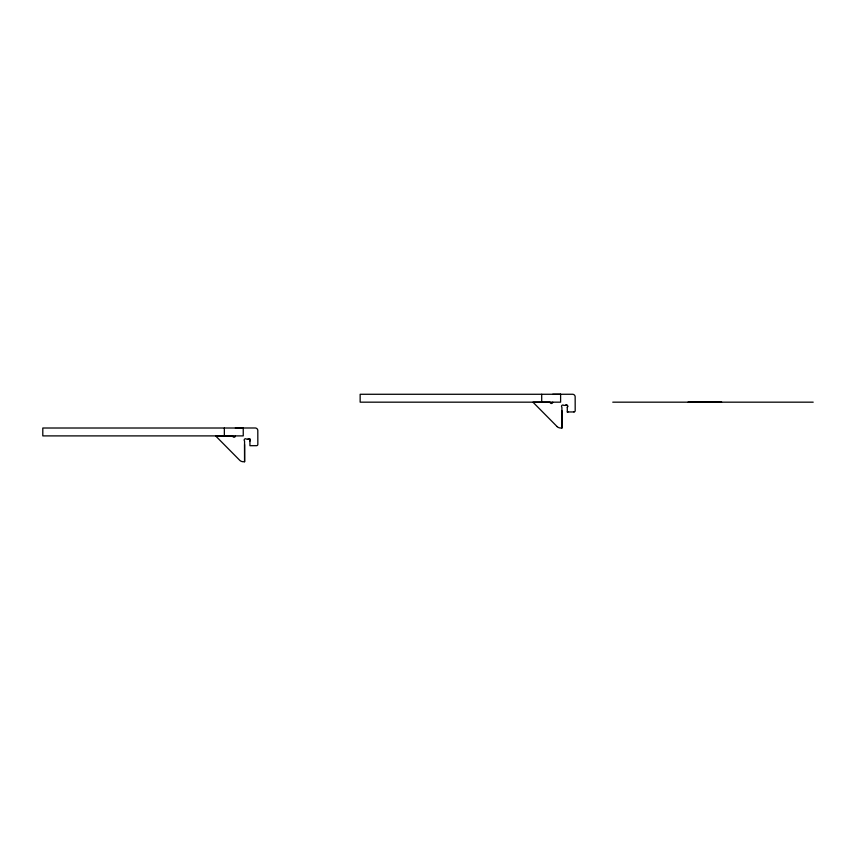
<?xml version="1.0" encoding="UTF-8"?>
<svg xmlns="http://www.w3.org/2000/svg" width="856" height="856" viewBox="0 0 856 856"><rect width="100%" height="100%" fill="white"/><g stroke="black" fill="none" stroke-linecap="round" stroke-linejoin="round"><path stroke-width="1.28" d="M710.887 402.117L708.725 402.127M721.619 402.095L687.999 402.17L713.915 402.085L712.952 402.106M720.581 402.095L721.351 402.095M561.943 428.011L561.91 407.263A1.316 1.316 0 0 1 561.9 405.402A1.316 1.316 0 0 1 563.762 405.402L565.42 405.402A1.316 1.316 0 0 1 567.271 405.391A1.316 1.316 0 0 1 567.271 407.253L567.303 411.971L573.991 411.95M567.303 411.971L567.977 411.961M552.698 394.274L572.76 394.263A2.632 2.632 0 0 1 575.157 396.649L575.189 410.752A1.316 1.316 0 0 1 573.98 411.95M705.194 402.138L704.124 402.138M235.346 428.011L255.409 427.989A2.632 2.632 0 0 1 257.806 430.375L257.838 444.478A1.316 1.316 0 0 1 256.629 445.676L249.931 445.698L249.92 440.99A1.316 1.316 0 0 0 249.92 439.128A1.316 1.316 0 0 0 248.058 439.128L246.41 439.139A1.316 1.316 0 0 0 244.549 439.139A1.316 1.316 0 0 0 244.559 441L244.591 461.737L243.125 461.737A5.264 5.264 0 0 1 239.787 460.346L215.637 435.939L232.725 435.907A1.316 1.316 0 0 0 234.062 437.223A1.316 1.316 0 0 0 235.368 435.897M612.757 402.17L813.2 402.17M557.138 426.609L532.988 402.213L550.076 402.17A1.316 1.316 0 0 0 551.414 403.486A1.316 1.316 0 0 0 552.73 402.17M561.921 410.794L561.964 428.011L560.477 428A5.264 5.264 0 0 1 557.128 426.609M244.57 444.521L244.602 461.737M541.698 394.274L541.698 402.17M224.347 428.011L224.347 435.897M565.42 405.402A1.316 1.316 0 0 1 567.282 405.391A1.316 1.316 0 0 1 567.293 407.253M248.069 439.128A1.316 1.316 0 0 1 249.931 439.128A1.316 1.316 0 0 1 249.931 440.99M560.605 394.274L360.151 394.274L360.151 402.17L560.605 402.17L560.605 394.274M243.243 428.011L42.8 428.011L42.8 435.897L243.243 435.897L243.243 428.011"/></g></svg>
